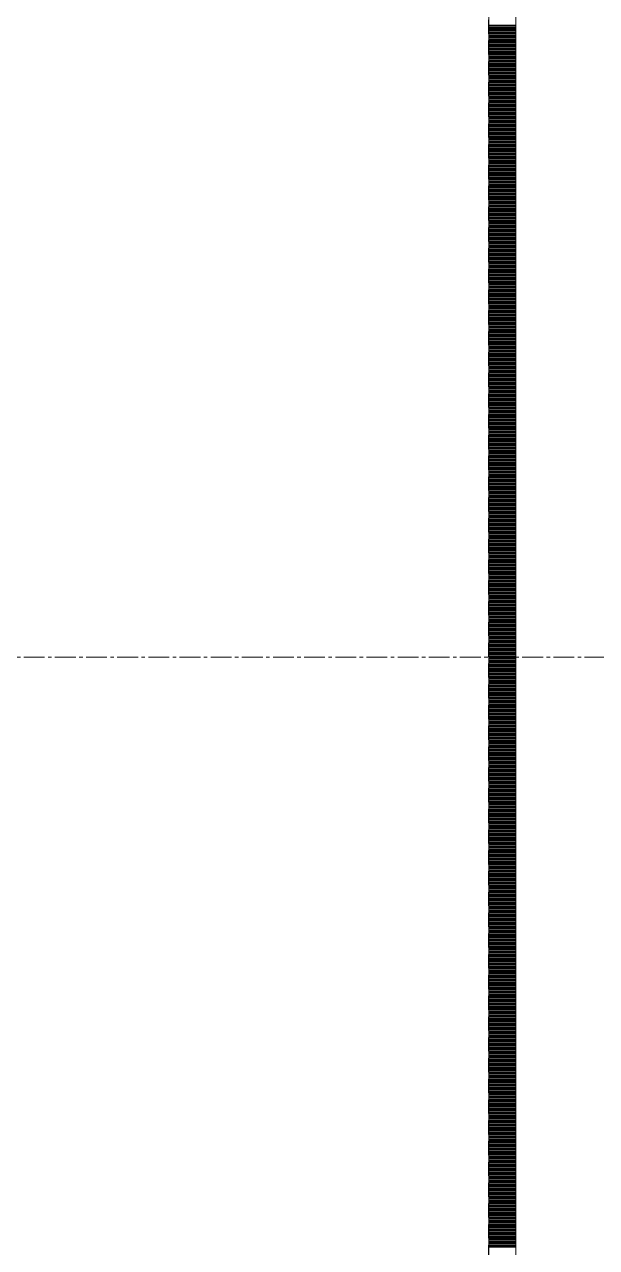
# Model space of a CAD drawing. Header units: millimetres. Extents: x 538266 to 1167394, y 114608 to 637157.
# Drawn here: x 828457 to 828982, y 198072 to 199194 of the extents above; entities that cross this region are included whole.
import ezdxf
from ezdxf.enums import TextEntityAlignment as Align

# ---------------------------------------------------------------- set-up
doc = ezdxf.new("R2010")
doc.units = ezdxf.units.MM
doc.linetypes.add('CENTER2', pattern=[28.575, 19.05, -3.175, 3.175, -3.175])
doc.linetypes.add('DASHED', pattern=[19.05, 12.7, -6.35])
doc.layers.get('Defpoints').update_dxf_attribs({"color": 140})
doc.layers.add('АР_Делит', color=120, linetype='Continuous', lineweight=0, plot=False)
doc.layers.add('АР_Тонкая', color=254, linetype='Continuous', lineweight=5)
doc.layers.add('АР_Штриховка', color=8, linetype='Continuous', lineweight=0)
doc.layers.add('РД_Оси_100', color=7, linetype='Continuous', lineweight=0, true_color=0x525252)
doc.styles.add('style1', font='ARIALN.TTF')

# ---------------------------------------------------------------- blocks, each defined once
blk = doc.blocks.new('2_этаж')
at = {"layer": 'АР_Тонкая', "color": 18, "linetype": 'Continuous', "lineweight": 5, "true_color": 0x000000}
for p, q in [((672518.6, 213213.2), (672518.6, 137013.2)), ((672543.6, 213213.2), (672543.6, 137013.2)), ((672543.6, 137013.2), (672543.6, 213213.2))]:
    blk.add_line(p, q, dxfattribs=at)
at = {"layer": 'АР_Штриховка', "color": 18, "linetype": 'Continuous', "lineweight": 0, "true_color": 0x000000}
for p, q in [((672518.6, 199193), (672543.6, 199193)), ((672518.6, 199192), (672543.6, 199192)), ((672518.6, 199191), (672543.6, 199191)), ((672518.6, 199190), (672543.6, 199190)), ((672518.6, 199189), (672543.6, 199189)), ((672518.6, 199188), (672543.6, 199188)), ((672518.6, 199187), (672543.6, 199187)), ((672518.6, 199186), (672543.6, 199186)), ((672518.6, 199185), (672543.6, 199185)), ((672518.6, 199184), (672543.6, 199184)), ((672518.6, 199183), (672543.6, 199183)), ((672518.6, 199182), (672543.6, 199182)), ((672518.6, 199181), (672543.6, 199181)), ((672518.6, 199180), (672543.6, 199180)), ((672518.6, 199179), (672543.6, 199179)), ((672518.6, 199178), (672543.6, 199178)), ((672518.6, 199177), (672543.6, 199177)), ((672518.6, 199176), (672543.6, 199176)), ((672518.6, 199175), (672543.6, 199175)), ((672518.6, 199174), (672543.6, 199174)), ((672518.6, 199173), (672543.6, 199173)), ((672518.6, 199172), (672543.6, 199172)), ((672518.6, 199171), (672543.6, 199171)), ((672518.6, 199170), (672543.6, 199170)), ((672518.6, 199169), (672543.6, 199169)), ((672518.6, 199168), (672543.6, 199168)), ((672518.6, 199167), (672543.6, 199167)), ((672518.6, 199166), (672543.6, 199166)), ((672518.6, 199165), (672543.6, 199165)), ((672518.6, 199164), (672543.6, 199164)), ((672518.6, 199163), (672543.6, 199163)), ((672518.6, 199162), (672543.6, 199162)), ((672518.6, 199161), (672543.6, 199161)), ((672518.6, 199160), (672543.6, 199160)), ((672518.6, 199159), (672543.6, 199159)), ((672518.6, 199158), (672543.6, 199158)), ((672518.6, 199157), (672543.6, 199157)), ((672518.6, 199156), (672543.6, 199156)), ((672518.6, 199155), (672543.6, 199155)), ((672518.6, 199154), (672543.6, 199154)), ((672518.6, 199153), (672543.6, 199153)), ((672518.6, 199152), (672543.6, 199152)), ((672518.6, 199151), (672543.6, 199151)), ((672518.6, 199150), (672543.6, 199150)), ((672518.6, 199149), (672543.6, 199149)), ((672518.6, 199148), (672543.6, 199148)), ((672518.6, 199147), (672543.6, 199147)), ((672518.6, 199146), (672543.6, 199146)), ((672518.6, 199145), (672543.6, 199145)), ((672518.6, 199144), (672543.6, 199144)), ((672518.6, 199143), (672543.6, 199143)), ((672518.6, 199142), (672543.6, 199142)), ((672518.6, 199141), (672543.6, 199141)), ((672518.6, 199140), (672543.6, 199140)), ((672518.6, 199139), (672543.6, 199139)), ((672518.6, 199138), (672543.6, 199138)), ((672518.6, 199137), (672543.6, 199137)), ((672518.6, 199136), (672543.6, 199136)), ((672518.6, 199135), (672543.6, 199135)), ((672518.6, 199134), (672543.6, 199134)), ((672518.6, 199133), (672543.6, 199133)), ((672518.6, 199132), (672543.6, 199132)), ((672518.6, 199131), (672543.6, 199131)), ((672518.6, 199130), (672543.6, 199130)), ((672518.6, 199129), (672543.6, 199129)), ((672518.6, 199128), (672543.6, 199128)), ((672518.6, 199127), (672543.6, 199127)), ((672518.6, 199126), (672543.6, 199126)), ((672518.6, 199125), (672543.6, 199125)), ((672518.6, 199124), (672543.6, 199124)), ((672518.6, 199123), (672543.6, 199123)), ((672518.6, 199122), (672543.6, 199122)), ((672518.6, 199121), (672543.6, 199121)), ((672518.6, 199120), (672543.6, 199120)), ((672518.6, 199119), (672543.6, 199119)), ((672518.6, 199118), (672543.6, 199118)), ((672518.6, 199117), (672543.6, 199117)), ((672518.6, 199116), (672543.6, 199116)), ((672518.6, 199115), (672543.6, 199115)), ((672518.6, 199114), (672543.6, 199114)), ((672518.6, 199113), (672543.6, 199113)), ((672518.6, 199112), (672543.6, 199112)), ((672518.6, 199111), (672543.6, 199111)), ((672518.6, 199110), (672543.6, 199110)), ((672518.6, 199109), (672543.6, 199109)), ((672518.6, 199108), (672543.6, 199108)), ((672518.6, 199107), (672543.6, 199107)), ((672518.6, 199106), (672543.6, 199106)), ((672518.6, 199105), (672543.6, 199105)), ((672518.6, 199104), (672543.6, 199104)), ((672518.6, 199103), (672543.6, 199103)), ((672518.6, 199102), (672543.6, 199102)), ((672518.6, 199101), (672543.6, 199101)), ((672518.6, 199100), (672543.6, 199100)), ((672518.6, 199099), (672543.6, 199099)), ((672518.6, 199098), (672543.6, 199098)), ((672518.6, 199097), (672543.6, 199097)), ((672518.6, 199096), (672543.6, 199096)), ((672518.6, 199095), (672543.6, 199095)), ((672518.6, 199094), (672543.6, 199094)), ((672518.6, 199093), (672543.6, 199093)), ((672518.6, 199092), (672543.6, 199092)), ((672518.6, 199091), (672543.6, 199091)), ((672518.6, 199090), (672543.6, 199090)), ((672518.6, 199089), (672543.6, 199089)), ((672518.6, 199088), (672543.6, 199088)), ((672518.6, 199087), (672543.6, 199087)), ((672518.6, 199086), (672543.6, 199086)), ((672518.6, 199085), (672543.6, 199085)), ((672518.6, 199084), (672543.6, 199084)), ((672518.6, 199083), (672543.6, 199083)), ((672518.6, 199082), (672543.6, 199082)), ((672518.6, 199081), (672543.6, 199081)), ((672518.6, 199080), (672543.6, 199080)), ((672518.6, 199079), (672543.6, 199079)), ((672518.6, 199078), (672543.6, 199078)), ((672518.6, 199077), (672543.6, 199077)), ((672518.6, 199076), (672543.6, 199076)), ((672518.6, 199075), (672543.6, 199075)), ((672518.6, 199074), (672543.6, 199074)), ((672518.6, 199073), (672543.6, 199073)), ((672518.6, 199072), (672543.6, 199072)), ((672518.6, 199071), (672543.6, 199071)), ((672518.6, 199070), (672543.6, 199070)), ((672518.6, 199069), (672543.6, 199069)), ((672518.6, 199068), (672543.6, 199068)), ((672518.6, 199067), (672543.6, 199067)), ((672518.6, 199066), (672543.6, 199066)), ((672518.6, 199065), (672543.6, 199065)), ((672518.6, 199064), (672543.6, 199064)), ((672518.6, 199063), (672543.6, 199063)), ((672518.6, 199062), (672543.6, 199062)), ((672518.6, 199061), (672543.6, 199061)), ((672518.6, 199060), (672543.6, 199060)), ((672518.6, 199059), (672543.6, 199059)), ((672518.6, 199058), (672543.6, 199058)), ((672518.6, 199057), (672543.6, 199057)), ((672518.6, 199056), (672543.6, 199056)), ((672518.6, 199055), (672543.6, 199055)), ((672518.6, 199054), (672543.6, 199054)), ((672518.6, 199053), (672543.6, 199053)), ((672518.6, 199052), (672543.6, 199052)), ((672518.6, 199051), (672543.6, 199051)), ((672518.6, 199050), (672543.6, 199050)), ((672518.6, 199049), (672543.6, 199049)), ((672518.6, 199048), (672543.6, 199048)), ((672518.6, 199047), (672543.6, 199047)), ((672518.6, 199046), (672543.6, 199046)), ((672518.6, 199045), (672543.6, 199045)), ((672518.6, 199044), (672543.6, 199044)), ((672518.6, 199043), (672543.6, 199043)), ((672518.6, 199042), (672543.6, 199042)), ((672518.6, 199041), (672543.6, 199041)), ((672518.6, 199040), (672543.6, 199040)), ((672518.6, 199039), (672543.6, 199039)), ((672518.6, 199038), (672543.6, 199038)), ((672518.6, 199037), (672543.6, 199037)), ((672518.6, 199036), (672543.6, 199036)), ((672518.6, 199035), (672543.6, 199035)), ((672518.6, 199034), (672543.6, 199034)), ((672518.6, 199033), (672543.6, 199033)), ((672518.6, 199032), (672543.6, 199032)), ((672518.6, 199031), (672543.6, 199031)), ((672518.6, 199030), (672543.6, 199030)), ((672518.6, 199029), (672543.6, 199029)), ((672518.6, 199028), (672543.6, 199028)), ((672518.6, 199027), (672543.6, 199027)), ((672518.6, 199026), (672543.6, 199026)), ((672518.6, 199025), (672543.6, 199025)), ((672518.6, 199024), (672543.6, 199024)), ((672518.6, 199023), (672543.6, 199023)), ((672518.6, 199022), (672543.6, 199022)), ((672518.6, 199021), (672543.6, 199021)), ((672518.6, 199020), (672543.6, 199020)), ((672518.6, 199019), (672543.6, 199019)), ((672518.6, 199018), (672543.6, 199018)), ((672518.6, 199017), (672543.6, 199017)), ((672518.6, 199016), (672543.6, 199016)), ((672518.6, 199015), (672543.6, 199015)), ((672518.6, 199014), (672543.6, 199014)), ((672518.6, 199013), (672543.6, 199013)), ((672518.6, 199012), (672543.6, 199012)), ((672518.6, 199011), (672543.6, 199011)), ((672518.6, 199010), (672543.6, 199010)), ((672518.6, 199009), (672543.6, 199009)), ((672518.6, 199008), (672543.6, 199008)), ((672518.6, 199007), (672543.6, 199007)), ((672518.6, 199006), (672543.6, 199006)), ((672518.6, 199005), (672543.6, 199005)), ((672518.6, 199004), (672543.6, 199004)), ((672518.6, 199003), (672543.6, 199003)), ((672518.6, 199002), (672543.6, 199002)), ((672518.6, 199001), (672543.6, 199001)), ((672518.6, 199000), (672543.6, 199000)), ((672518.6, 198999), (672543.6, 198999)), ((672518.6, 198998), (672543.6, 198998)), ((672518.6, 198997), (672543.6, 198997)), ((672518.6, 198996), (672543.6, 198996)), ((672518.6, 198995), (672543.6, 198995)), ((672518.6, 198994), (672543.6, 198994)), ((672518.6, 198993), (672543.6, 198993)), ((672518.6, 198992), (672543.6, 198992)), ((672518.6, 198991), (672543.6, 198991)), ((672518.6, 198990), (672543.6, 198990)), ((672518.6, 198989), (672543.6, 198989)), ((672518.6, 198988), (672543.6, 198988)), ((672518.6, 198987), (672543.6, 198987)), ((672518.6, 198986), (672543.6, 198986)), ((672518.6, 198985), (672543.6, 198985)), ((672518.6, 198984), (672543.6, 198984)), ((672518.6, 198983), (672543.6, 198983)), ((672518.6, 198982), (672543.6, 198982)), ((672518.6, 198981), (672543.6, 198981)), ((672518.6, 198980), (672543.6, 198980)), ((672518.6, 198979), (672543.6, 198979)), ((672518.6, 198978), (672543.6, 198978)), ((672518.6, 198977), (672543.6, 198977)), ((672518.6, 198976), (672543.6, 198976)), ((672518.6, 198975), (672543.6, 198975)), ((672518.6, 198974), (672543.6, 198974)), ((672518.6, 198973), (672543.6, 198973)), ((672518.6, 198972), (672543.6, 198972)), ((672518.6, 198971), (672543.6, 198971)), ((672518.6, 198970), (672543.6, 198970)), ((672518.6, 198969), (672543.6, 198969)), ((672518.6, 198968), (672543.6, 198968)), ((672518.6, 198967), (672543.6, 198967)), ((672518.6, 198966), (672543.6, 198966)), ((672518.6, 198965), (672543.6, 198965)), ((672518.6, 198964), (672543.6, 198964)), ((672518.6, 198963), (672543.6, 198963)), ((672518.6, 198962), (672543.6, 198962)), ((672518.6, 198961), (672543.6, 198961)), ((672518.6, 198960), (672543.6, 198960)), ((672518.6, 198959), (672543.6, 198959)), ((672518.6, 198958), (672543.6, 198958)), ((672518.6, 198957), (672543.6, 198957)), ((672518.6, 198956), (672543.6, 198956)), ((672518.6, 198955), (672543.6, 198955)), ((672518.6, 198954), (672543.6, 198954)), ((672518.6, 198953), (672543.6, 198953)), ((672518.6, 198952), (672543.6, 198952)), ((672518.6, 198951), (672543.6, 198951)), ((672518.6, 198950), (672543.6, 198950)), ((672518.6, 198949), (672543.6, 198949)), ((672518.6, 198948), (672543.6, 198948)), ((672518.6, 198947), (672543.6, 198947)), ((672518.6, 198946), (672543.6, 198946)), ((672518.6, 198945), (672543.6, 198945)), ((672518.6, 198944), (672543.6, 198944)), ((672518.6, 198943), (672543.6, 198943)), ((672518.6, 198942), (672543.6, 198942)), ((672518.6, 198941), (672543.6, 198941)), ((672518.6, 198940), (672543.6, 198940)), ((672518.6, 198939), (672543.6, 198939)), ((672518.6, 198938), (672543.6, 198938)), ((672518.6, 198937), (672543.6, 198937)), ((672518.6, 198936), (672543.6, 198936)), ((672518.6, 198935), (672543.6, 198935)), ((672518.6, 198934), (672543.6, 198934)), ((672518.6, 198933), (672543.6, 198933)), ((672518.6, 198932), (672543.6, 198932)), ((672518.6, 198931), (672543.6, 198931)), ((672518.6, 198930), (672543.6, 198930)), ((672518.6, 198929), (672543.6, 198929)), ((672518.6, 198928), (672543.6, 198928)), ((672518.6, 198927), (672543.6, 198927)), ((672518.6, 198926), (672543.6, 198926)), ((672518.6, 198925), (672543.6, 198925)), ((672518.6, 198924), (672543.6, 198924)), ((672518.6, 198923), (672543.6, 198923)), ((672518.6, 198922), (672543.6, 198922)), ((672518.6, 198921), (672543.6, 198921)), ((672518.6, 198920), (672543.6, 198920)), ((672518.6, 198919), (672543.6, 198919)), ((672518.6, 198918), (672543.6, 198918)), ((672518.6, 198917), (672543.6, 198917)), ((672518.6, 198916), (672543.6, 198916)), ((672518.6, 198915), (672543.6, 198915)), ((672518.6, 198914), (672543.6, 198914)), ((672518.6, 198913), (672543.6, 198913)), ((672518.6, 198912), (672543.6, 198912)), ((672518.6, 198911), (672543.6, 198911)), ((672518.6, 198910), (672543.6, 198910)), ((672518.6, 198909), (672543.6, 198909)), ((672518.6, 198908), (672543.6, 198908)), ((672518.6, 198907), (672543.6, 198907)), ((672518.6, 198906), (672543.6, 198906)), ((672518.6, 198905), (672543.6, 198905)), ((672518.6, 198904), (672543.6, 198904)), ((672518.6, 198903), (672543.6, 198903)), ((672518.6, 198902), (672543.6, 198902)), ((672518.6, 198901), (672543.6, 198901)), ((672518.6, 198900), (672543.6, 198900)), ((672518.6, 198899), (672543.6, 198899)), ((672518.6, 198898), (672543.6, 198898)), ((672518.6, 198897), (672543.6, 198897)), ((672518.6, 198896), (672543.6, 198896)), ((672518.6, 198895), (672543.6, 198895)), ((672518.6, 198894), (672543.6, 198894)), ((672518.6, 198893), (672543.6, 198893)), ((672518.6, 198892), (672543.6, 198892)), ((672518.6, 198891), (672543.6, 198891)), ((672518.6, 198890), (672543.6, 198890)), ((672518.6, 198889), (672543.6, 198889)), ((672518.6, 198888), (672543.6, 198888)), ((672518.6, 198887), (672543.6, 198887)), ((672518.6, 198886), (672543.6, 198886)), ((672518.6, 198885), (672543.6, 198885)), ((672518.6, 198884), (672543.6, 198884)), ((672518.6, 198883), (672543.6, 198883)), ((672518.6, 198882), (672543.6, 198882)), ((672518.6, 198881), (672543.6, 198881)), ((672518.6, 198880), (672543.6, 198880)), ((672518.6, 198879), (672543.6, 198879)), ((672518.6, 198878), (672543.6, 198878)), ((672518.6, 198877), (672543.6, 198877)), ((672518.6, 198876), (672543.6, 198876)), ((672518.6, 198875), (672543.6, 198875)), ((672518.6, 198874), (672543.6, 198874)), ((672518.6, 198873), (672543.6, 198873)), ((672518.6, 198872), (672543.6, 198872)), ((672518.6, 198871), (672543.6, 198871)), ((672518.6, 198870), (672543.6, 198870)), ((672518.6, 198869), (672543.6, 198869)), ((672518.6, 198868), (672543.6, 198868)), ((672518.6, 198867), (672543.6, 198867)), ((672518.6, 198866), (672543.6, 198866)), ((672518.6, 198865), (672543.6, 198865)), ((672518.6, 198864), (672543.6, 198864)), ((672518.6, 198863), (672543.6, 198863)), ((672518.6, 198862), (672543.6, 198862)), ((672518.6, 198861), (672543.6, 198861)), ((672518.6, 198860), (672543.6, 198860)), ((672518.6, 198859), (672543.6, 198859)), ((672518.6, 198858), (672543.6, 198858)), ((672518.6, 198857), (672543.6, 198857)), ((672518.6, 198856), (672543.6, 198856)), ((672518.6, 198855), (672543.6, 198855)), ((672518.6, 198854), (672543.6, 198854)), ((672518.6, 198853), (672543.6, 198853)), ((672518.6, 198852), (672543.6, 198852)), ((672518.6, 198851), (672543.6, 198851)), ((672518.6, 198850), (672543.6, 198850)), ((672518.6, 198849), (672543.6, 198849)), ((672518.6, 198848), (672543.6, 198848)), ((672518.6, 198847), (672543.6, 198847)), ((672518.6, 198846), (672543.6, 198846)), ((672518.6, 198845), (672543.6, 198845)), ((672518.6, 198844), (672543.6, 198844)), ((672518.6, 198843), (672543.6, 198843)), ((672518.6, 198842), (672543.6, 198842)), ((672518.6, 198841), (672543.6, 198841)), ((672518.6, 198840), (672543.6, 198840)), ((672518.6, 198839), (672543.6, 198839)), ((672518.6, 198838), (672543.6, 198838)), ((672518.6, 198837), (672543.6, 198837)), ((672518.6, 198836), (672543.6, 198836)), ((672518.6, 198835), (672543.6, 198835)), ((672518.6, 198834), (672543.6, 198834)), ((672518.6, 198833), (672543.6, 198833)), ((672518.6, 198832), (672543.6, 198832)), ((672518.6, 198831), (672543.6, 198831)), ((672518.6, 198830), (672543.6, 198830)), ((672518.6, 198829), (672543.6, 198829)), ((672518.6, 198828), (672543.6, 198828)), ((672518.6, 198827), (672543.6, 198827)), ((672518.6, 198826), (672543.6, 198826)), ((672518.6, 198825), (672543.6, 198825)), ((672518.6, 198824), (672543.6, 198824)), ((672518.6, 198823), (672543.6, 198823)), ((672518.6, 198822), (672543.6, 198822)), ((672518.6, 198821), (672543.6, 198821)), ((672518.6, 198820), (672543.6, 198820)), ((672518.6, 198819), (672543.6, 198819)), ((672518.6, 198818), (672543.6, 198818)), ((672518.6, 198817), (672543.6, 198817)), ((672518.6, 198816), (672543.6, 198816)), ((672518.6, 198815), (672543.6, 198815)), ((672518.6, 198814), (672543.6, 198814)), ((672518.6, 198813), (672543.6, 198813)), ((672518.6, 198812), (672543.6, 198812)), ((672518.6, 198811), (672543.6, 198811)), ((672518.6, 198810), (672543.6, 198810)), ((672518.6, 198809), (672543.6, 198809)), ((672518.6, 198808), (672543.6, 198808)), ((672518.6, 198807), (672543.6, 198807)), ((672518.6, 198806), (672543.6, 198806)), ((672518.6, 198805), (672543.6, 198805)), ((672518.6, 198804), (672543.6, 198804)), ((672518.6, 198803), (672543.6, 198803)), ((672518.6, 198802), (672543.6, 198802)), ((672518.6, 198801), (672543.6, 198801)), ((672518.6, 198800), (672543.6, 198800)), ((672518.6, 198799), (672543.6, 198799)), ((672518.6, 198798), (672543.6, 198798)), ((672518.6, 198797), (672543.6, 198797)), ((672518.6, 198796), (672543.6, 198796)), ((672518.6, 198795), (672543.6, 198795)), ((672518.6, 198794), (672543.6, 198794)), ((672518.6, 198793), (672543.6, 198793)), ((672518.6, 198792), (672543.6, 198792)), ((672518.6, 198791), (672543.6, 198791)), ((672518.6, 198790), (672543.6, 198790)), ((672518.6, 198789), (672543.6, 198789)), ((672518.6, 198788), (672543.6, 198788)), ((672518.6, 198787), (672543.6, 198787)), ((672518.6, 198786), (672543.6, 198786)), ((672518.6, 198785), (672543.6, 198785)), ((672518.6, 198784), (672543.6, 198784)), ((672518.6, 198783), (672543.6, 198783)), ((672518.6, 198782), (672543.6, 198782)), ((672518.6, 198781), (672543.6, 198781)), ((672518.6, 198780), (672543.6, 198780)), ((672518.6, 198779), (672543.6, 198779)), ((672518.6, 198778), (672543.6, 198778)), ((672518.6, 198777), (672543.6, 198777)), ((672518.6, 198776), (672543.6, 198776)), ((672518.6, 198775), (672543.6, 198775)), ((672518.6, 198774), (672543.6, 198774)), ((672518.6, 198773), (672543.6, 198773)), ((672518.6, 198772), (672543.6, 198772)), ((672518.6, 198771), (672543.6, 198771)), ((672518.6, 198770), (672543.6, 198770)), ((672518.6, 198769), (672543.6, 198769)), ((672518.6, 198768), (672543.6, 198768)), ((672518.6, 198767), (672543.6, 198767)), ((672518.6, 198766), (672543.6, 198766)), ((672518.6, 198765), (672543.6, 198765)), ((672518.6, 198764), (672543.6, 198764)), ((672518.6, 198763), (672543.6, 198763)), ((672518.6, 198762), (672543.6, 198762)), ((672518.6, 198761), (672543.6, 198761)), ((672518.6, 198760), (672543.6, 198760)), ((672518.6, 198759), (672543.6, 198759)), ((672518.6, 198758), (672543.6, 198758)), ((672518.6, 198757), (672543.6, 198757)), ((672518.6, 198756), (672543.6, 198756)), ((672518.6, 198755), (672543.6, 198755)), ((672518.6, 198754), (672543.6, 198754)), ((672518.6, 198753), (672543.6, 198753)), ((672518.6, 198752), (672543.6, 198752)), ((672518.6, 198751), (672543.6, 198751)), ((672518.6, 198750), (672543.6, 198750)), ((672518.6, 198749), (672543.6, 198749)), ((672518.6, 198748), (672543.6, 198748)), ((672518.6, 198747), (672543.6, 198747)), ((672518.6, 198746), (672543.6, 198746)), ((672518.6, 198745), (672543.6, 198745)), ((672518.6, 198744), (672543.6, 198744)), ((672518.6, 198743), (672543.6, 198743)), ((672518.6, 198742), (672543.6, 198742)), ((672518.6, 198741), (672543.6, 198741)), ((672518.6, 198740), (672543.6, 198740)), ((672518.6, 198739), (672543.6, 198739)), ((672518.6, 198738), (672543.6, 198738)), ((672518.6, 198737), (672543.6, 198737)), ((672518.6, 198736), (672543.6, 198736)), ((672518.6, 198735), (672543.6, 198735)), ((672518.6, 198734), (672543.6, 198734)), ((672518.6, 198733), (672543.6, 198733)), ((672518.6, 198732), (672543.6, 198732)), ((672518.6, 198731), (672543.6, 198731)), ((672518.6, 198730), (672543.6, 198730)), ((672518.6, 198729), (672543.6, 198729)), ((672518.6, 198728), (672543.6, 198728)), ((672518.6, 198727), (672543.6, 198727)), ((672518.6, 198726), (672543.6, 198726)), ((672518.6, 198725), (672543.6, 198725)), ((672518.6, 198724), (672543.6, 198724)), ((672518.6, 198723), (672543.6, 198723)), ((672518.6, 198722), (672543.6, 198722)), ((672518.6, 198721), (672543.6, 198721)), ((672518.6, 198720), (672543.6, 198720)), ((672518.6, 198719), (672543.6, 198719)), ((672518.6, 198718), (672543.6, 198718)), ((672518.6, 198717), (672543.6, 198717)), ((672518.6, 198716), (672543.6, 198716)), ((672518.6, 198715), (672543.6, 198715)), ((672518.6, 198714), (672543.6, 198714)), ((672518.6, 198713), (672543.6, 198713)), ((672518.6, 198712), (672543.6, 198712)), ((672518.6, 198711), (672543.6, 198711)), ((672518.6, 198710), (672543.6, 198710)), ((672518.6, 198709), (672543.6, 198709)), ((672518.6, 198708), (672543.6, 198708)), ((672518.6, 198707), (672543.6, 198707)), ((672518.6, 198706), (672543.6, 198706)), ((672518.6, 198705), (672543.6, 198705)), ((672518.6, 198704), (672543.6, 198704)), ((672518.6, 198703), (672543.6, 198703)), ((672518.6, 198702), (672543.6, 198702)), ((672518.6, 198701), (672543.6, 198701)), ((672518.6, 198700), (672543.6, 198700)), ((672518.6, 198699), (672543.6, 198699)), ((672518.6, 198698), (672543.6, 198698)), ((672518.6, 198697), (672543.6, 198697)), ((672518.6, 198696), (672543.6, 198696)), ((672518.6, 198695), (672543.6, 198695)), ((672518.6, 198694), (672543.6, 198694)), ((672518.6, 198693), (672543.6, 198693)), ((672518.6, 198692), (672543.6, 198692)), ((672518.6, 198691), (672543.6, 198691)), ((672518.6, 198690), (672543.6, 198690)), ((672518.6, 198689), (672543.6, 198689)), ((672518.6, 198688), (672543.6, 198688)), ((672518.6, 198687), (672543.6, 198687)), ((672518.6, 198686), (672543.6, 198686)), ((672518.6, 198685), (672543.6, 198685)), ((672518.6, 198684), (672543.6, 198684)), ((672518.6, 198683), (672543.6, 198683)), ((672518.6, 198682), (672543.6, 198682)), ((672518.6, 198681), (672543.6, 198681)), ((672518.6, 198680), (672543.6, 198680)), ((672518.6, 198679), (672543.6, 198679)), ((672518.6, 198678), (672543.6, 198678)), ((672518.6, 198677), (672543.6, 198677)), ((672518.6, 198676), (672543.6, 198676)), ((672518.6, 198675), (672543.6, 198675)), ((672518.6, 198674), (672543.6, 198674)), ((672518.6, 198673), (672543.6, 198673)), ((672518.6, 198672), (672543.6, 198672)), ((672518.6, 198671), (672543.6, 198671)), ((672518.6, 198670), (672543.6, 198670)), ((672518.6, 198669), (672543.6, 198669)), ((672518.6, 198668), (672543.6, 198668)), ((672518.6, 198667), (672543.6, 198667)), ((672518.6, 198666), (672543.6, 198666)), ((672518.6, 198665), (672543.6, 198665)), ((672518.6, 198664), (672543.6, 198664)), ((672518.6, 198663), (672543.6, 198663)), ((672518.6, 198662), (672543.6, 198662)), ((672518.6, 198661), (672543.6, 198661)), ((672518.6, 198660), (672543.6, 198660)), ((672518.6, 198659), (672543.6, 198659)), ((672518.6, 198658), (672543.6, 198658)), ((672518.6, 198657), (672543.6, 198657)), ((672518.6, 198656), (672543.6, 198656)), ((672518.6, 198655), (672543.6, 198655)), ((672518.6, 198654), (672543.6, 198654)), ((672518.6, 198653), (672543.6, 198653)), ((672518.6, 198652), (672543.6, 198652)), ((672518.6, 198651), (672543.6, 198651)), ((672518.6, 198650), (672543.6, 198650)), ((672518.6, 198649), (672543.6, 198649)), ((672518.6, 198648), (672543.6, 198648)), ((672518.6, 198647), (672543.6, 198647)), ((672518.6, 198646), (672543.6, 198646)), ((672518.6, 198645), (672543.6, 198645)), ((672518.6, 198644), (672543.6, 198644)), ((672518.6, 198643), (672543.6, 198643)), ((672518.6, 198642), (672543.6, 198642)), ((672518.6, 198641), (672543.6, 198641)), ((672518.6, 198640), (672543.6, 198640)), ((672518.6, 198639), (672543.6, 198639)), ((672518.6, 198638), (672543.6, 198638)), ((672518.6, 198637), (672543.6, 198637)), ((672518.6, 198636), (672543.6, 198636)), ((672518.6, 198635), (672543.6, 198635)), ((672518.6, 198634), (672543.6, 198634)), ((672518.6, 198633), (672543.6, 198633)), ((672518.6, 198632), (672543.6, 198632)), ((672518.6, 198631), (672543.6, 198631)), ((672518.6, 198630), (672543.6, 198630)), ((672518.6, 198629), (672543.6, 198629)), ((672518.6, 198628), (672543.6, 198628)), ((672518.6, 198627), (672543.6, 198627)), ((672518.6, 198626), (672543.6, 198626)), ((672518.6, 198625), (672543.6, 198625)), ((672518.6, 198624), (672543.6, 198624)), ((672518.6, 198623), (672543.6, 198623)), ((672518.6, 198622), (672543.6, 198622)), ((672518.6, 198621), (672543.6, 198621)), ((672518.6, 198620), (672543.6, 198620)), ((672518.6, 198619), (672543.6, 198619)), ((672518.6, 198618), (672543.6, 198618)), ((672518.6, 198617), (672543.6, 198617)), ((672518.6, 198616), (672543.6, 198616)), ((672518.6, 198615), (672543.6, 198615)), ((672518.6, 198614), (672543.6, 198614)), ((672518.6, 198613), (672543.6, 198613)), ((672518.6, 198612), (672543.6, 198612)), ((672518.6, 198611), (672543.6, 198611)), ((672518.6, 198610), (672543.6, 198610)), ((672518.6, 198609), (672543.6, 198609)), ((672518.6, 198608), (672543.6, 198608)), ((672518.6, 198607), (672543.6, 198607)), ((672518.6, 198606), (672543.6, 198606)), ((672518.6, 198605), (672543.6, 198605)), ((672518.6, 198604), (672543.6, 198604)), ((672518.6, 198603), (672543.6, 198603)), ((672518.6, 198602), (672543.6, 198602)), ((672518.6, 198601), (672543.6, 198601)), ((672518.6, 198600), (672543.6, 198600)), ((672518.6, 198599), (672543.6, 198599)), ((672518.6, 198598), (672543.6, 198598)), ((672518.6, 198597), (672543.6, 198597)), ((672518.6, 198596), (672543.6, 198596)), ((672518.6, 198595), (672543.6, 198595)), ((672518.6, 198594), (672543.6, 198594)), ((672518.6, 198593), (672543.6, 198593)), ((672518.6, 198592), (672543.6, 198592)), ((672518.6, 198591), (672543.6, 198591)), ((672518.6, 198590), (672543.6, 198590)), ((672518.6, 198589), (672543.6, 198589)), ((672518.6, 198588), (672543.6, 198588)), ((672518.6, 198587), (672543.6, 198587)), ((672518.6, 198586), (672543.6, 198586)), ((672518.6, 198585), (672543.6, 198585)), ((672518.6, 198584), (672543.6, 198584)), ((672518.6, 198583), (672543.6, 198583)), ((672518.6, 198582), (672543.6, 198582)), ((672518.6, 198581), (672543.6, 198581)), ((672518.6, 198580), (672543.6, 198580)), ((672518.6, 198579), (672543.6, 198579)), ((672518.6, 198578), (672543.6, 198578)), ((672518.6, 198577), (672543.6, 198577)), ((672518.6, 198576), (672543.6, 198576)), ((672518.6, 198575), (672543.6, 198575)), ((672518.6, 198574), (672543.6, 198574)), ((672518.6, 198573), (672543.6, 198573)), ((672518.6, 198572), (672543.6, 198572)), ((672518.6, 198571), (672543.6, 198571)), ((672518.6, 198570), (672543.6, 198570)), ((672518.6, 198569), (672543.6, 198569)), ((672518.6, 198568), (672543.6, 198568)), ((672518.6, 198567), (672543.6, 198567)), ((672518.6, 198566), (672543.6, 198566)), ((672518.6, 198565), (672543.6, 198565)), ((672518.6, 198564), (672543.6, 198564)), ((672518.6, 198563), (672543.6, 198563)), ((672518.6, 198562), (672543.6, 198562)), ((672518.6, 198561), (672543.6, 198561)), ((672518.6, 198560), (672543.6, 198560)), ((672518.6, 198559), (672543.6, 198559)), ((672518.6, 198558), (672543.6, 198558)), ((672518.6, 198557), (672543.6, 198557)), ((672518.6, 198556), (672543.6, 198556)), ((672518.6, 198555), (672543.6, 198555)), ((672518.6, 198554), (672543.6, 198554)), ((672518.6, 198553), (672543.6, 198553)), ((672518.6, 198552), (672543.6, 198552)), ((672518.6, 198551), (672543.6, 198551)), ((672518.6, 198550), (672543.6, 198550)), ((672518.6, 198549), (672543.6, 198549)), ((672518.6, 198548), (672543.6, 198548)), ((672518.6, 198547), (672543.6, 198547)), ((672518.6, 198546), (672543.6, 198546)), ((672518.6, 198545), (672543.6, 198545)), ((672518.6, 198544), (672543.6, 198544)), ((672518.6, 198543), (672543.6, 198543)), ((672518.6, 198542), (672543.6, 198542)), ((672518.6, 198541), (672543.6, 198541)), ((672518.6, 198540), (672543.6, 198540)), ((672518.6, 198539), (672543.6, 198539)), ((672518.6, 198538), (672543.6, 198538)), ((672518.6, 198537), (672543.6, 198537)), ((672518.6, 198536), (672543.6, 198536)), ((672518.6, 198535), (672543.6, 198535)), ((672518.6, 198534), (672543.6, 198534)), ((672518.6, 198533), (672543.6, 198533)), ((672518.6, 198532), (672543.6, 198532)), ((672518.6, 198531), (672543.6, 198531)), ((672518.6, 198530), (672543.6, 198530)), ((672518.6, 198529), (672543.6, 198529)), ((672518.6, 198528), (672543.6, 198528)), ((672518.6, 198527), (672543.6, 198527)), ((672518.6, 198526), (672543.6, 198526)), ((672518.6, 198525), (672543.6, 198525)), ((672518.6, 198524), (672543.6, 198524)), ((672518.6, 198523), (672543.6, 198523)), ((672518.6, 198522), (672543.6, 198522)), ((672518.6, 198521), (672543.6, 198521)), ((672518.6, 198520), (672543.6, 198520)), ((672518.6, 198519), (672543.6, 198519)), ((672518.6, 198518), (672543.6, 198518)), ((672518.6, 198517), (672543.6, 198517)), ((672518.6, 198516), (672543.6, 198516)), ((672518.6, 198515), (672543.6, 198515)), ((672518.6, 198514), (672543.6, 198514)), ((672518.6, 198513), (672543.6, 198513)), ((672518.6, 198512), (672543.6, 198512)), ((672518.6, 198511), (672543.6, 198511)), ((672518.6, 198510), (672543.6, 198510)), ((672518.6, 198509), (672543.6, 198509)), ((672518.6, 198508), (672543.6, 198508)), ((672518.6, 198507), (672543.6, 198507)), ((672518.6, 198506), (672543.6, 198506)), ((672518.6, 198505), (672543.6, 198505)), ((672518.6, 198504), (672543.6, 198504)), ((672518.6, 198503), (672543.6, 198503)), ((672518.6, 198502), (672543.6, 198502)), ((672518.6, 198501), (672543.6, 198501)), ((672518.6, 198500), (672543.6, 198500)), ((672518.6, 198499), (672543.6, 198499)), ((672518.6, 198498), (672543.6, 198498)), ((672518.6, 198497), (672543.6, 198497)), ((672518.6, 198496), (672543.6, 198496)), ((672518.6, 198495), (672543.6, 198495)), ((672518.6, 198494), (672543.6, 198494)), ((672518.6, 198493), (672543.6, 198493)), ((672518.6, 198492), (672543.6, 198492)), ((672518.6, 198491), (672543.6, 198491)), ((672518.6, 198490), (672543.6, 198490)), ((672518.6, 198489), (672543.6, 198489)), ((672518.6, 198488), (672543.6, 198488)), ((672518.6, 198487), (672543.6, 198487)), ((672518.6, 198486), (672543.6, 198486)), ((672518.6, 198485), (672543.6, 198485)), ((672518.6, 198484), (672543.6, 198484)), ((672518.6, 198483), (672543.6, 198483)), ((672518.6, 198482), (672543.6, 198482)), ((672518.6, 198481), (672543.6, 198481)), ((672518.6, 198480), (672543.6, 198480)), ((672518.6, 198479), (672543.6, 198479)), ((672518.6, 198478), (672543.6, 198478)), ((672518.6, 198477), (672543.6, 198477)), ((672518.6, 198476), (672543.6, 198476)), ((672518.6, 198475), (672543.6, 198475)), ((672518.6, 198474), (672543.6, 198474)), ((672518.6, 198473), (672543.6, 198473)), ((672518.6, 198472), (672543.6, 198472)), ((672518.6, 198471), (672543.6, 198471)), ((672518.6, 198470), (672543.6, 198470)), ((672518.6, 198469), (672543.6, 198469)), ((672518.6, 198468), (672543.6, 198468)), ((672518.6, 198467), (672543.6, 198467)), ((672518.6, 198466), (672543.6, 198466)), ((672518.6, 198465), (672543.6, 198465)), ((672518.6, 198464), (672543.6, 198464)), ((672518.6, 198463), (672543.6, 198463)), ((672518.6, 198462), (672543.6, 198462)), ((672518.6, 198461), (672543.6, 198461)), ((672518.6, 198460), (672543.6, 198460)), ((672518.6, 198459), (672543.6, 198459)), ((672518.6, 198458), (672543.6, 198458)), ((672518.6, 198457), (672543.6, 198457)), ((672518.6, 198456), (672543.6, 198456)), ((672518.6, 198455), (672543.6, 198455)), ((672518.6, 198454), (672543.6, 198454)), ((672518.6, 198453), (672543.6, 198453)), ((672518.6, 198452), (672543.6, 198452)), ((672518.6, 198451), (672543.6, 198451)), ((672518.6, 198450), (672543.6, 198450)), ((672518.6, 198449), (672543.6, 198449)), ((672518.6, 198448), (672543.6, 198448)), ((672518.6, 198447), (672543.6, 198447)), ((672518.6, 198446), (672543.6, 198446)), ((672518.6, 198445), (672543.6, 198445)), ((672518.6, 198444), (672543.6, 198444)), ((672518.6, 198443), (672543.6, 198443)), ((672518.6, 198442), (672543.6, 198442)), ((672518.6, 198441), (672543.6, 198441)), ((672518.6, 198440), (672543.6, 198440)), ((672518.6, 198439), (672543.6, 198439)), ((672518.6, 198438), (672543.6, 198438)), ((672518.6, 198437), (672543.6, 198437)), ((672518.6, 198436), (672543.6, 198436)), ((672518.6, 198435), (672543.6, 198435)), ((672518.6, 198434), (672543.6, 198434)), ((672518.6, 198433), (672543.6, 198433)), ((672518.6, 198432), (672543.6, 198432)), ((672518.6, 198431), (672543.6, 198431)), ((672518.6, 198430), (672543.6, 198430)), ((672518.6, 198429), (672543.6, 198429)), ((672518.6, 198428), (672543.6, 198428)), ((672518.6, 198427), (672543.6, 198427)), ((672518.6, 198426), (672543.6, 198426)), ((672518.6, 198425), (672543.6, 198425)), ((672518.6, 198424), (672543.6, 198424)), ((672518.6, 198423), (672543.6, 198423)), ((672518.6, 198422), (672543.6, 198422)), ((672518.6, 198421), (672543.6, 198421)), ((672518.6, 198420), (672543.6, 198420)), ((672518.6, 198419), (672543.6, 198419)), ((672518.6, 198418), (672543.6, 198418)), ((672518.6, 198417), (672543.6, 198417)), ((672518.6, 198416), (672543.6, 198416)), ((672518.6, 198415), (672543.6, 198415)), ((672518.6, 198414), (672543.6, 198414)), ((672518.6, 198413), (672543.6, 198413)), ((672518.6, 198412), (672543.6, 198412)), ((672518.6, 198411), (672543.6, 198411)), ((672518.6, 198410), (672543.6, 198410)), ((672518.6, 198409), (672543.6, 198409)), ((672518.6, 198408), (672543.6, 198408)), ((672518.6, 198407), (672543.6, 198407)), ((672518.6, 198406), (672543.6, 198406)), ((672518.6, 198405), (672543.6, 198405)), ((672518.6, 198404), (672543.6, 198404)), ((672518.6, 198403), (672543.6, 198403)), ((672518.6, 198402), (672543.6, 198402)), ((672518.6, 198401), (672543.6, 198401)), ((672518.6, 198400), (672543.6, 198400)), ((672518.6, 198399), (672543.6, 198399)), ((672518.6, 198398), (672543.6, 198398)), ((672518.6, 198397), (672543.6, 198397)), ((672518.6, 198396), (672543.6, 198396)), ((672518.6, 198395), (672543.6, 198395)), ((672518.6, 198394), (672543.6, 198394)), ((672518.6, 198393), (672543.6, 198393)), ((672518.6, 198392), (672543.6, 198392)), ((672518.6, 198391), (672543.6, 198391)), ((672518.6, 198390), (672543.6, 198390)), ((672518.6, 198389), (672543.6, 198389)), ((672518.6, 198388), (672543.6, 198388)), ((672518.6, 198387), (672543.6, 198387)), ((672518.6, 198386), (672543.6, 198386)), ((672518.6, 198385), (672543.6, 198385)), ((672518.6, 198384), (672543.6, 198384)), ((672518.6, 198383), (672543.6, 198383)), ((672518.6, 198382), (672543.6, 198382)), ((672518.6, 198381), (672543.6, 198381)), ((672518.6, 198380), (672543.6, 198380)), ((672518.6, 198379), (672543.6, 198379)), ((672518.6, 198378), (672543.6, 198378)), ((672518.6, 198377), (672543.6, 198377)), ((672518.6, 198376), (672543.6, 198376)), ((672518.6, 198375), (672543.6, 198375)), ((672518.6, 198374), (672543.6, 198374)), ((672518.6, 198373), (672543.6, 198373)), ((672518.6, 198372), (672543.6, 198372)), ((672518.6, 198371), (672543.6, 198371)), ((672518.6, 198370), (672543.6, 198370)), ((672518.6, 198369), (672543.6, 198369)), ((672518.6, 198368), (672543.6, 198368)), ((672518.6, 198367), (672543.6, 198367)), ((672518.6, 198366), (672543.6, 198366)), ((672518.6, 198365), (672543.6, 198365)), ((672518.6, 198364), (672543.6, 198364)), ((672518.6, 198363), (672543.6, 198363)), ((672518.6, 198362), (672543.6, 198362)), ((672518.6, 198361), (672543.6, 198361)), ((672518.6, 198360), (672543.6, 198360)), ((672518.6, 198359), (672543.6, 198359)), ((672518.6, 198358), (672543.6, 198358)), ((672518.6, 198357), (672543.6, 198357)), ((672518.6, 198356), (672543.6, 198356)), ((672518.6, 198355), (672543.6, 198355)), ((672518.6, 198354), (672543.6, 198354)), ((672518.6, 198353), (672543.6, 198353)), ((672518.6, 198352), (672543.6, 198352)), ((672518.6, 198351), (672543.6, 198351)), ((672518.6, 198350), (672543.6, 198350)), ((672518.6, 198349), (672543.6, 198349)), ((672518.6, 198348), (672543.6, 198348)), ((672518.6, 198347), (672543.6, 198347)), ((672518.6, 198346), (672543.6, 198346)), ((672518.6, 198345), (672543.6, 198345)), ((672518.6, 198344), (672543.6, 198344)), ((672518.6, 198343), (672543.6, 198343)), ((672518.6, 198342), (672543.6, 198342)), ((672518.6, 198341), (672543.6, 198341)), ((672518.6, 198340), (672543.6, 198340)), ((672518.6, 198339), (672543.6, 198339)), ((672518.6, 198338), (672543.6, 198338)), ((672518.6, 198337), (672543.6, 198337)), ((672518.6, 198336), (672543.6, 198336)), ((672518.6, 198335), (672543.6, 198335)), ((672518.6, 198334), (672543.6, 198334)), ((672518.6, 198333), (672543.6, 198333)), ((672518.6, 198332), (672543.6, 198332)), ((672518.6, 198331), (672543.6, 198331)), ((672518.6, 198330), (672543.6, 198330)), ((672518.6, 198329), (672543.6, 198329)), ((672518.6, 198328), (672543.6, 198328)), ((672518.6, 198327), (672543.6, 198327)), ((672518.6, 198326), (672543.6, 198326)), ((672518.6, 198325), (672543.6, 198325)), ((672518.6, 198324), (672543.6, 198324)), ((672518.6, 198323), (672543.6, 198323)), ((672518.6, 198322), (672543.6, 198322)), ((672518.6, 198321), (672543.6, 198321)), ((672518.6, 198320), (672543.6, 198320)), ((672518.6, 198319), (672543.6, 198319)), ((672518.6, 198318), (672543.6, 198318)), ((672518.6, 198317), (672543.6, 198317)), ((672518.6, 198316), (672543.6, 198316)), ((672518.6, 198315), (672543.6, 198315)), ((672518.6, 198314), (672543.6, 198314)), ((672518.6, 198313), (672543.6, 198313)), ((672518.6, 198312), (672543.6, 198312)), ((672518.6, 198311), (672543.6, 198311)), ((672518.6, 198310), (672543.6, 198310)), ((672518.6, 198309), (672543.6, 198309)), ((672518.6, 198308), (672543.6, 198308)), ((672518.6, 198307), (672543.6, 198307)), ((672518.6, 198306), (672543.6, 198306)), ((672518.6, 198305), (672543.6, 198305)), ((672518.6, 198304), (672543.6, 198304)), ((672518.6, 198303), (672543.6, 198303)), ((672518.6, 198302), (672543.6, 198302)), ((672518.6, 198301), (672543.6, 198301)), ((672518.6, 198300), (672543.6, 198300)), ((672518.6, 198299), (672543.6, 198299)), ((672518.6, 198298), (672543.6, 198298)), ((672518.6, 198297), (672543.6, 198297)), ((672518.6, 198296), (672543.6, 198296)), ((672518.6, 198295), (672543.6, 198295)), ((672518.6, 198294), (672543.6, 198294)), ((672518.6, 198293), (672543.6, 198293)), ((672518.6, 198292), (672543.6, 198292)), ((672518.6, 198291), (672543.6, 198291)), ((672518.6, 198290), (672543.6, 198290)), ((672518.6, 198289), (672543.6, 198289)), ((672518.6, 198288), (672543.6, 198288)), ((672518.6, 198287), (672543.6, 198287)), ((672518.6, 198286), (672543.6, 198286)), ((672518.6, 198285), (672543.6, 198285)), ((672518.6, 198284), (672543.6, 198284)), ((672518.6, 198283), (672543.6, 198283)), ((672518.6, 198282), (672543.6, 198282)), ((672518.6, 198281), (672543.6, 198281)), ((672518.6, 198280), (672543.6, 198280)), ((672518.6, 198279), (672543.6, 198279)), ((672518.6, 198278), (672543.6, 198278)), ((672518.6, 198277), (672543.6, 198277)), ((672518.6, 198276), (672543.6, 198276)), ((672518.6, 198275), (672543.6, 198275)), ((672518.6, 198274), (672543.6, 198274)), ((672518.6, 198273), (672543.6, 198273)), ((672518.6, 198272), (672543.6, 198272)), ((672518.6, 198271), (672543.6, 198271)), ((672518.6, 198270), (672543.6, 198270)), ((672518.6, 198269), (672543.6, 198269)), ((672518.6, 198268), (672543.6, 198268)), ((672518.6, 198267), (672543.6, 198267)), ((672518.6, 198266), (672543.6, 198266)), ((672518.6, 198265), (672543.6, 198265)), ((672518.6, 198264), (672543.6, 198264)), ((672518.6, 198263), (672543.6, 198263)), ((672518.6, 198262), (672543.6, 198262)), ((672518.6, 198261), (672543.6, 198261)), ((672518.6, 198260), (672543.6, 198260)), ((672518.6, 198259), (672543.6, 198259)), ((672518.6, 198258), (672543.6, 198258)), ((672518.6, 198257), (672543.6, 198257)), ((672518.6, 198256), (672543.6, 198256)), ((672518.6, 198255), (672543.6, 198255)), ((672518.6, 198254), (672543.6, 198254)), ((672518.6, 198253), (672543.6, 198253)), ((672518.6, 198252), (672543.6, 198252)), ((672518.6, 198251), (672543.6, 198251)), ((672518.6, 198250), (672543.6, 198250)), ((672518.6, 198249), (672543.6, 198249)), ((672518.6, 198248), (672543.6, 198248)), ((672518.6, 198247), (672543.6, 198247)), ((672518.6, 198246), (672543.6, 198246)), ((672518.6, 198245), (672543.6, 198245)), ((672518.6, 198244), (672543.6, 198244)), ((672518.6, 198243), (672543.6, 198243)), ((672518.6, 198242), (672543.6, 198242)), ((672518.6, 198241), (672543.6, 198241)), ((672518.6, 198240), (672543.6, 198240)), ((672518.6, 198239), (672543.6, 198239)), ((672518.6, 198238), (672543.6, 198238)), ((672518.6, 198237), (672543.6, 198237)), ((672518.6, 198236), (672543.6, 198236)), ((672518.6, 198235), (672543.6, 198235)), ((672518.6, 198234), (672543.6, 198234)), ((672518.6, 198233), (672543.6, 198233)), ((672518.6, 198232), (672543.6, 198232)), ((672518.6, 198231), (672543.6, 198231)), ((672518.6, 198230), (672543.6, 198230)), ((672518.6, 198229), (672543.6, 198229)), ((672518.6, 198228), (672543.6, 198228)), ((672518.6, 198227), (672543.6, 198227)), ((672518.6, 198226), (672543.6, 198226)), ((672518.6, 198225), (672543.6, 198225)), ((672518.6, 198224), (672543.6, 198224)), ((672518.6, 198223), (672543.6, 198223)), ((672518.6, 198222), (672543.6, 198222)), ((672518.6, 198221), (672543.6, 198221)), ((672518.6, 198220), (672543.6, 198220)), ((672518.6, 198219), (672543.6, 198219)), ((672518.6, 198218), (672543.6, 198218)), ((672518.6, 198217), (672543.6, 198217)), ((672518.6, 198216), (672543.6, 198216)), ((672518.6, 198215), (672543.6, 198215)), ((672518.6, 198214), (672543.6, 198214)), ((672518.6, 198213), (672543.6, 198213)), ((672518.6, 198212), (672543.6, 198212)), ((672518.6, 198211), (672543.6, 198211)), ((672518.6, 198210), (672543.6, 198210)), ((672518.6, 198209), (672543.6, 198209)), ((672518.6, 198208), (672543.6, 198208)), ((672518.6, 198207), (672543.6, 198207)), ((672518.6, 198206), (672543.6, 198206)), ((672518.6, 198205), (672543.6, 198205)), ((672518.6, 198204), (672543.6, 198204)), ((672518.6, 198203), (672543.6, 198203)), ((672518.6, 198202), (672543.6, 198202)), ((672518.6, 198201), (672543.6, 198201)), ((672518.6, 198200), (672543.6, 198200)), ((672518.6, 198199), (672543.6, 198199)), ((672518.6, 198198), (672543.6, 198198)), ((672518.6, 198197), (672543.6, 198197)), ((672518.6, 198196), (672543.6, 198196)), ((672518.6, 198195), (672543.6, 198195)), ((672518.6, 198194), (672543.6, 198194)), ((672518.6, 198193), (672543.6, 198193)), ((672518.6, 198192), (672543.6, 198192)), ((672518.6, 198191), (672543.6, 198191)), ((672518.6, 198190), (672543.6, 198190)), ((672518.6, 198189), (672543.6, 198189)), ((672518.6, 198188), (672543.6, 198188)), ((672518.6, 198187), (672543.6, 198187)), ((672518.6, 198186), (672543.6, 198186)), ((672518.6, 198185), (672543.6, 198185)), ((672518.6, 198184), (672543.6, 198184)), ((672518.6, 198183), (672543.6, 198183)), ((672518.6, 198182), (672543.6, 198182)), ((672518.6, 198181), (672543.6, 198181)), ((672518.6, 198180), (672543.6, 198180)), ((672518.6, 198179), (672543.6, 198179)), ((672518.6, 198178), (672543.6, 198178)), ((672518.6, 198177), (672543.6, 198177)), ((672518.6, 198176), (672543.6, 198176)), ((672518.6, 198175), (672543.6, 198175)), ((672518.6, 198174), (672543.6, 198174)), ((672518.6, 198173), (672543.6, 198173)), ((672518.6, 198172), (672543.6, 198172)), ((672518.6, 198171), (672543.6, 198171)), ((672518.6, 198170), (672543.6, 198170)), ((672518.6, 198169), (672543.6, 198169)), ((672518.6, 198168), (672543.6, 198168)), ((672518.6, 198167), (672543.6, 198167)), ((672518.6, 198166), (672543.6, 198166)), ((672518.6, 198165), (672543.6, 198165)), ((672518.6, 198164), (672543.6, 198164)), ((672518.6, 198163), (672543.6, 198163)), ((672518.6, 198162), (672543.6, 198162)), ((672518.6, 198161), (672543.6, 198161)), ((672518.6, 198160), (672543.6, 198160)), ((672518.6, 198159), (672543.6, 198159)), ((672518.6, 198158), (672543.6, 198158)), ((672518.6, 198157), (672543.6, 198157)), ((672518.6, 198156), (672543.6, 198156)), ((672518.6, 198155), (672543.6, 198155)), ((672518.6, 198154), (672543.6, 198154)), ((672518.6, 198153), (672543.6, 198153)), ((672518.6, 198152), (672543.6, 198152)), ((672518.6, 198151), (672543.6, 198151)), ((672518.6, 198150), (672543.6, 198150)), ((672518.6, 198149), (672543.6, 198149)), ((672518.6, 198148), (672543.6, 198148)), ((672518.6, 198147), (672543.6, 198147)), ((672518.6, 198146), (672543.6, 198146)), ((672518.6, 198145), (672543.6, 198145)), ((672518.6, 198144), (672543.6, 198144)), ((672518.6, 198143), (672543.6, 198143)), ((672518.6, 198142), (672543.6, 198142)), ((672518.6, 198141), (672543.6, 198141)), ((672518.6, 198140), (672543.6, 198140)), ((672518.6, 198139), (672543.6, 198139)), ((672518.6, 198138), (672543.6, 198138)), ((672518.6, 198137), (672543.6, 198137)), ((672518.6, 198136), (672543.6, 198136)), ((672518.6, 198135), (672543.6, 198135)), ((672518.6, 198134), (672543.6, 198134)), ((672518.6, 198133), (672543.6, 198133)), ((672518.6, 198132), (672543.6, 198132)), ((672518.6, 198131), (672543.6, 198131)), ((672518.6, 198130), (672543.6, 198130)), ((672518.6, 198129), (672543.6, 198129)), ((672518.6, 198128), (672543.6, 198128)), ((672518.6, 198127), (672543.6, 198127)), ((672518.6, 198126), (672543.6, 198126)), ((672518.6, 198125), (672543.6, 198125)), ((672518.6, 198124), (672543.6, 198124)), ((672518.6, 198123), (672543.6, 198123)), ((672518.6, 198122), (672543.6, 198122)), ((672518.6, 198121), (672543.6, 198121)), ((672518.6, 198120), (672543.6, 198120)), ((672518.6, 198119), (672543.6, 198119)), ((672518.6, 198118), (672543.6, 198118)), ((672518.6, 198117), (672543.6, 198117)), ((672518.6, 198116), (672543.6, 198116)), ((672518.6, 198115), (672543.6, 198115)), ((672518.6, 198114), (672543.6, 198114)), ((672518.6, 198113), (672543.6, 198113)), ((672518.6, 198112), (672543.6, 198112)), ((672518.6, 198111), (672543.6, 198111)), ((672518.6, 198110), (672543.6, 198110)), ((672518.6, 198109), (672543.6, 198109)), ((672518.6, 198108), (672543.6, 198108)), ((672518.6, 198107), (672543.6, 198107)), ((672518.6, 198106), (672543.6, 198106)), ((672518.6, 198105), (672543.6, 198105)), ((672518.6, 198104), (672543.6, 198104)), ((672518.6, 198103), (672543.6, 198103)), ((672518.6, 198102), (672543.6, 198102)), ((672518.6, 198101), (672543.6, 198101)), ((672518.6, 198100), (672543.6, 198100)), ((672518.6, 198099), (672543.6, 198099)), ((672518.6, 198098), (672543.6, 198098)), ((672518.6, 198097), (672543.6, 198097)), ((672518.6, 198096), (672543.6, 198096)), ((672518.6, 198095), (672543.6, 198095)), ((672518.6, 198094), (672543.6, 198094)), ((672518.6, 198093), (672543.6, 198093)), ((672518.6, 198092), (672543.6, 198092)), ((672518.6, 198091), (672543.6, 198091)), ((672518.6, 198090), (672543.6, 198090)), ((672518.6, 198089), (672543.6, 198089)), ((672518.6, 198088), (672543.6, 198088)), ((672518.6, 198087), (672543.6, 198087)), ((672518.6, 198086), (672543.6, 198086)), ((672518.6, 198085), (672543.6, 198085)), ((672518.6, 198084), (672543.6, 198084)), ((672518.6, 198083), (672543.6, 198083)), ((672518.6, 198082), (672543.6, 198082)), ((672518.6, 198081), (672543.6, 198081)), ((672518.6, 198080), (672543.6, 198080)), ((672518.6, 198079), (672543.6, 198079)), ((672518.6, 198078), (672543.6, 198078)), ((672518.6, 198077), (672543.6, 198077)), ((672518.6, 198076), (672543.6, 198076)), ((672518.6, 198075), (672543.6, 198075)), ((672518.6, 198074), (672543.6, 198074)), ((672518.6, 198073), (672543.6, 198073)), ((672518.6, 198072), (672543.6, 198072))]:
    blk.add_line(p, q, dxfattribs=at)
at = {"layer": 'Defpoints', "color": 18, "true_color": 0x000000, "style": 'style1'}
for p in [(677970.6, 219836.4), (678101.2, 211681.4)]:
    blk.add_attdef('АР-ПОМЕЩЕНИЕ:НАИМЕНОВАНИЕ', text='', height=100, dxfattribs=at).set_placement(p, align=Align.MIDDLE)
blk = doc.blocks.new('СОШ_2200_АР_ОСИ_М100_28.05.24')
at = {"layer": 'АР_Делит', "color": 251, "linetype": 'DASHED', "true_color": 0x636466}
blk.add_lwpolyline([(-355, 13145), (-355, 100855), (37145, 100855), (37145, 129155), (72745, 129155), (72745, 135155), (114955, 135155), (114955, -355)], dxfattribs=at)
at = {"layer": 'РД_Оси_100', "color": 251, "linetype": 'CENTER2', "true_color": 0x636466}
blk.add_line((119910, 76200), (-5954.958, 76200), dxfattribs=at)

msp = doc.modelspace()

# ---------------------------------------------------------------- block references
msp.add_blockref('2_этаж', (156364.3, 0))
at = {"layer": 'РД_Оси_100'}
msp.add_blockref('СОШ_2200_АР_ОСИ_М100_28.05.24', (829237.8, 122413.2), dxfattribs=at)

doc.saveas('drawing.dxf')
